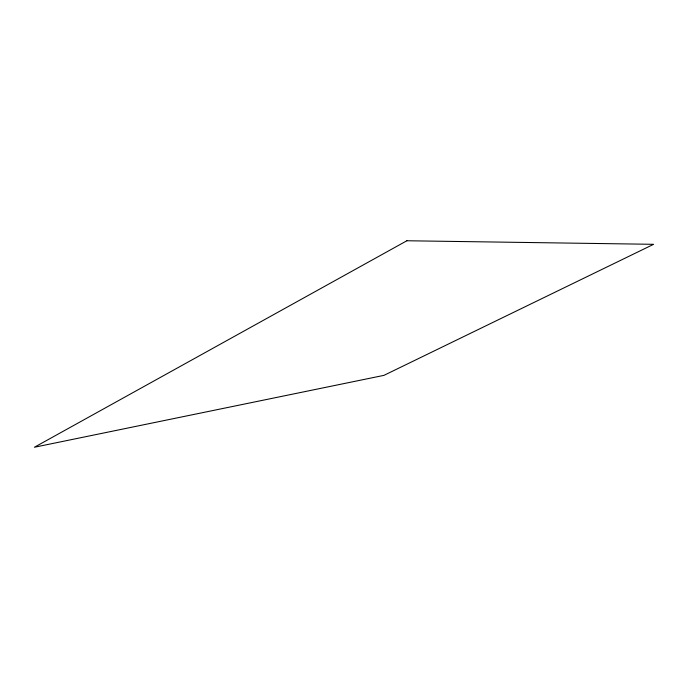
<?xml version="1.0" encoding="UTF-8"?>
<svg xmlns="http://www.w3.org/2000/svg" width="688" height="688" viewBox="0 0 688 688"><rect width="100%" height="100%" fill="white"/><g stroke="black" fill="none" stroke-linecap="round" stroke-linejoin="round"><path stroke-width="1.03" d="M406.892 240.757L34.4 447.243L383.938 375.364L653.6 244.317L406.892 240.757"/></g></svg>
